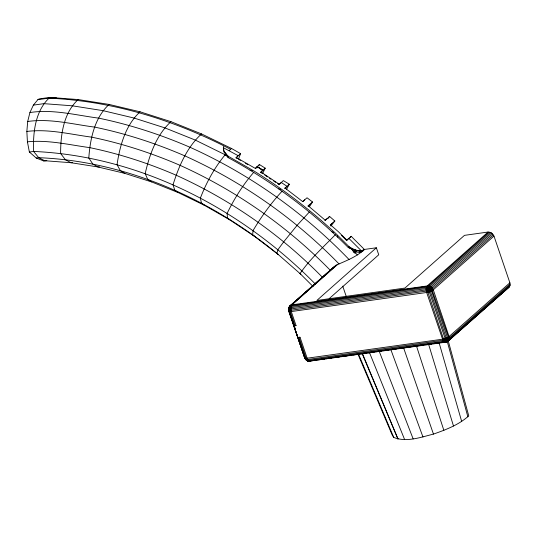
<?xml version="1.0" encoding="UTF-8"?>
<svg xmlns="http://www.w3.org/2000/svg" width="537" height="537" viewBox="0 0 537 537"><rect width="100%" height="100%" fill="white"/><g stroke="black" fill="none" stroke-linecap="round" stroke-linejoin="round"><path stroke-width="0.81" d="M336.048 265.224L290.087 305.754L288.671 308.11L288.725 311.051L304.761 358.152L307.741 360.998L310.446 361.247C308.137 361.656 305.593 360.354 304.821 358.085L288.926 311.386L289.396 307.11L290.967 305.144L336.048 265.224C345.902 260.841 356.454 257.008 364.388 249.45L376.356 247.772L378.739 254.78L329.241 298.592M308.997 361.233L445.824 342.176L448.422 340.874L449.456 337.753L433.292 289.819L431.923 287.57L428.573 285.758L292.021 304.828C290.269 304.821 287.832 307.721 290.839 307.654L426.217 288.584L427.452 290.933L444.475 341.841L445.824 342.176L448.422 340.874L509.11 287.147L510.103 285.221L509.882 282.804L493.986 236.099L491.603 232.977L488.099 232.031L464.458 235.36L404.932 288.054L316.83 300.465L376.356 247.772M337.605 264.466L292.021 304.828L290.678 307.761L291.282 311.561L296.048 325.57L293.9 325.878L297.874 337.551L298.988 337.337L306.144 358.354L306.11 359.709L308.184 361.119L310.446 361.247M493.986 236.099L433.292 289.819L430.385 291.457L426.66 292.49L291.282 311.561L288.799 310.95L288.476 309.426L289.396 307.11L288.671 308.11L290.799 308.95L291.067 306.486L426.452 287.416L429.768 286.08L490.462 232.36M323.791 276.092L290.208 306.043L291.47 305.519L426.855 286.449L428.573 285.758L429.828 287.08L431.547 290.933L447.449 337.639L448.113 340.794L445.804 342.123L444.368 341.894L442.562 339.196L426.66 292.49L426.177 289.879L426.452 287.416L427.405 285.758L488.099 232.031M308.184 361.119L445.764 341.74L448.422 340.874L449.456 337.753L510.15 284.033M290.799 308.95L426.177 289.879L426.452 287.416L427.479 288.027L429.177 291.504L445.307 338.907L445.824 342.176L447.543 341.485L467.566 323.764M46.813 160.63L43.504 160.878L36.248 158.032L29.374 152.031L27.421 141.828L26.85 131.451L27.696 121.496L29.911 112.548L33.368 105.131L37.858 99.674L39.114 98.915L49.827 97.405L78.167 99.567L109.092 104.433L140.09 111.817L170.967 121.671L201.529 133.921L231.568 148.494L240.516 153.616L238.542 159.147M446.918 341.8L449.013 339.25L448.442 337.082L430.909 286.698L491.603 232.977M295.014 325.657L290.248 311.648L289.946 310.299L290.678 307.761M223.567 146.5L223.459 150.347L224.419 152.575L223.311 147.682L238.18 155.683L236.045 157.851L237.495 158.684M493.429 234.911L432.735 288.631L427.452 290.933L290.947 310.279L289.946 310.299L288.476 309.426L290.087 305.754M288.671 308.11L289.336 306.761M223.459 150.347L223.419 150.038M448.086 340.062L444.327 341.143L443.052 340.337L443.75 338.968L446.422 338.585L447.851 339.129L449.456 337.753L448.442 337.082L442.562 339.196L304.989 358.508L306.11 359.709L446.75 339.72L447.851 339.129L448.442 337.082L509.882 282.804M255.437 168.195L259.452 164.463L258.753 165.96M289.946 310.299L288.926 311.386L288.631 310.748L288.926 311.386L290.248 311.648L290.947 310.279L290.195 309.01L289.168 309.943L289.248 311.212L295.538 329.49M225.157 155.576L225.862 153.548L224.191 152.025M289.094 307.688L289.45 306.62L309.278 289.067M341.525 235.428L346.58 240.455L348.842 238.374L361.226 250.678C356.669 251.591 352.353 249.282 348.285 247.564C312.977 211.826 272.199 181.56 228.084 157.563L226.01 154.871L226.272 154.126L225.862 153.548M228.084 157.563L228.487 156.415L226.272 154.126L226.943 156.045M236.045 157.851L240.516 153.616M426.177 289.879L431.526 287.879L432.735 288.631L432.54 290.376L430.231 291.027L428.566 290.309L429.211 288.57L427.405 285.758M448.113 340.794L449.409 338.941L510.103 285.221M289.389 308.647L291.47 305.519L290.967 305.144L289.201 306.889M427.989 289.128L428.66 287.496L430.896 286.825L431.923 287.57L492.617 233.843M431.983 289.107L430.385 291.457L427.452 290.933M262.754 173.74L260.714 172.384L265.224 168.175L259.431 164.53M262.694 173.357L265.224 168.175M279.052 184.594L283.348 180.58L289.322 184.225L284.791 188.42L286.986 186.285L281.247 182.459L279.052 184.594L277.696 183.694M313.044 286.483L300.049 273.561C309.862 259.156 323.2 247.221 335.35 234.709M286.577 189.259L289.322 184.225M307.063 360.562L443.669 341.257L444.327 341.143L446.422 338.585L448.442 337.082M284.986 188.037L302.707 201.597L307.03 197.77L312.547 201.986L307.99 206.168L310.211 204.053M309.426 206.738L312.547 201.986M354.178 252.148L355.138 250.806M330.866 226.104L334.833 221.016L329.57 216.418L324.999 220.579L327.241 218.485M328.12 218.358L329.57 216.418M225.627 154.253L224.594 152.005L225.627 154.253L225.278 154.622C214.565 167.537 206.416 182.446 200.388 198.072L201.442 203.107L204.235 205.208L229.708 219.808L254.39 236.24L278.139 254.41L276.917 253.357C209.638 198.589 126.128 161.214 38.718 157.683L36.248 158.032M354.749 252.907L355.783 251.645M253.786 172.29C243.039 184.654 234.273 198.663 227.111 213.377L227.453 218.009L229.708 219.808M49.827 97.405C35.167 110.649 32.891 132.706 33.596 151.441L38.718 157.683L44.631 160.717L71.005 162.718L97.862 166.947L124.785 173.357L151.609 181.915L178.143 192.555L204.235 205.208M346.58 240.455L351.178 236.314L364.388 249.45C361.683 253.484 356.112 252.497 352.359 250.692M350.124 237.529L351.178 236.314M316.098 283.033L334.632 266.318M348.285 247.564L349.057 246.691C353.447 249.262 359.495 252.659 364.388 249.45M357.803 353.782L392.07 434.681L393.722 437.42C406.529 442.575 420.766 437.246 433.46 434.097C445.918 429.707 458.86 424.874 468.747 415.846L448.22 340.807M351.701 249.067L352.205 248.503L352.769 249.463M282.12 191.152C271.017 203.201 261.405 216.572 253.014 230.621L252.665 234.797L254.39 236.24M353.353 252.377L354.433 251.182M354.876 250.242L355.252 249.826L355.615 250.39M354.581 252.672L355.662 251.477M354.863 253.081L356.487 251.289M357.864 250.839L358.26 250.839M359.233 252.296L360.616 250.792L361.354 251.913L362.743 250.403M309.366 212.001L297.115 225.325L283.744 241.784L277.924 249.685L276.917 253.357L300.78 274.199L300.049 273.561M229.245 150.555L231.568 148.494M260.714 172.384L262.895 170.236L257.116 166.53M303.036 201.422L304.701 199.831M288.476 309.426L288.799 310.95L288.866 308.339L289.168 309.943M330.248 225.171L332.497 223.077M334.833 221.016L330.503 224.842L338.424 231.756L346.855 240.14M311.138 287.423L313.615 285.228M489.267 232.038L428.573 285.758L428.13 286.617L426.855 286.449L427.479 288.027L426.365 288.644M452.114 336.813L453.369 335.706M475.265 316.327L476.52 315.219M494.04 299.706L495.913 298.048M509.747 286.281L449.006 340.015M468.814 322.656L486.334 307.151M487.589 306.036L509.11 287.147M325.039 274.991L333.772 267.305M289.899 307.406L291.067 306.486L290.208 306.043L292.021 304.828M431.923 287.57L430.231 291.027L446.422 338.585L447.006 341.384L445.663 341.035M449.409 338.941L447.851 339.129M445.307 338.907L447.415 338.062M445.106 342.21L445.764 341.74M201.529 133.921C186.936 147.225 178.841 166.262 173.021 184.788L174.793 190.179L178.143 192.555M170.967 121.671C156.381 134.995 149.501 154.797 145.178 173.626L147.688 179.311L151.609 181.915M140.09 111.817C125.51 125.161 119.879 145.675 117.046 164.651L120.301 170.571L124.785 173.357M109.092 104.433C94.505 117.778 90.176 138.942 88.8 157.925L92.8 164.027L97.862 166.947L99.513 166.819M78.167 99.567C63.574 112.898 60.594 134.633 60.621 153.488L65.373 159.704L71.005 162.718L72.542 162.617M427.479 288.027L428.66 287.496L430.419 288.147M37.858 99.674L48.572 98.164L56.539 97.929M33.368 105.131L43.866 103.654L72.22 105.802L103.077 110.662L134.008 118.033L164.819 127.86L195.307 140.083L227.775 156.052M29.911 112.548C52.787 108.957 75.939 115.2 98.586 118.12C130.001 124.611 160.583 134.532 190.011 147.279C249.577 174.075 303.754 212.511 349.057 259.532M27.696 121.496C50.028 118.247 72.616 124.262 94.713 127.121C125.685 133.532 155.837 143.305 184.849 155.871C242.415 181.828 295.021 218.68 339.048 263.949M26.85 131.451C48.471 128.679 70.3 134.344 91.686 137.15C122.067 143.439 151.656 153.032 180.123 165.362C236.105 190.615 287.349 226.332 330.275 270.272M27.421 141.828C48.202 139.694 69.132 144.829 89.672 147.621C119.368 153.763 148.286 163.141 176.102 175.19C230.574 199.777 280.482 234.474 322.307 277.179M29.374 152.031L33.596 151.441C140.305 156.072 241.059 208.712 315.273 283.959M43.504 160.878L46.216 160.617M293.9 325.878L296.048 325.57M297.874 337.551L300.022 337.249L307.177 358.266L308.782 360.951L309.721 361.28L308.285 360.327M311.104 360.871L312.762 360.636M315.253 360.287L316.917 360.052M318.575 359.817L321.072 359.468M322.73 359.233L324.395 358.998M326.053 358.763L328.543 358.414M330.208 358.179L331.866 357.944M333.531 357.709L336.021 357.36M337.679 357.125L339.344 356.89M341.002 356.655L343.492 356.306M345.157 356.071L347.647 355.722M349.312 355.487L350.97 355.252M353.46 354.903L355.125 354.668M356.783 354.433L358.447 354.198M360.938 353.849L362.596 353.614M364.261 353.38L366.751 353.031M368.409 352.796L370.074 352.561M371.732 352.332L374.229 351.977M375.887 351.742L377.545 351.513M379.209 351.279L381.7 350.923M383.364 350.695L385.855 350.339M387.513 350.104L389.177 349.876M390.835 349.641L393.326 349.285M394.99 349.057L396.648 348.822M398.313 348.587L400.803 348.238M402.461 348.003L404.958 347.647M406.616 347.419L408.281 347.184M409.939 346.949L412.429 346.6M414.094 346.365L415.752 346.13M417.417 345.895L419.907 345.546M421.565 345.311L423.23 345.076M425.72 344.727L427.378 344.492M429.043 344.257L431.533 343.908M433.198 343.673L434.856 343.438M436.514 343.203L439.011 342.854M440.669 342.619L442.334 342.384M443.992 342.15L446.482 341.8M298.988 337.337L300.022 337.249M308.782 360.951L307.688 360.387L307.667 359.407L304.627 357.756L288.859 310.614M48.572 98.164C112.159 100.855 174.27 119.905 230.487 149.279M306.144 358.354L307.688 360.387L306.11 359.709C303.204 355.783 306.567 361.656 308.768 360.877M250.014 170.128L252.276 170.759M428.566 290.309L426.834 289.765L426.331 291.215L427.855 292.269L430.231 291.027L429.211 288.57M278.461 188.715L280.683 189.494M225.278 154.622L226.057 154.918M256.914 166.725L263.076 170.061M332 231.783L333.396 232.481M236.186 157.442L255.122 168.289L258.572 167.363L262.559 170.565M238.952 159.516L240.408 160.348M245.496 163.268L247.671 164.517M228.487 156.415L254.256 171.175A432.762 344.177 48.5 0 1 336.102 233.81L349.057 246.691L349.889 248.248M443.75 338.968L445.509 340.075M430.896 286.825L429.768 286.08L429.828 287.08M260.901 172.001L279.253 184.218M264.788 175.102L267.507 176.908M269.54 178.264L270.903 179.17M273.622 180.976L275.656 182.332M306.298 359.354L306.345 360.025L307.741 360.998L307.486 360.602M443.669 341.257L444.475 341.841M308.225 205.819L325.247 220.244M350.07 247.671L357.38 254.934M304.976 357.944L306.6 360.441L306.345 360.025M337.202 235.884L337.874 237.213M358.488 354.064L393.722 437.42M362.139 353.561L398.004 439.091L362.556 353.89M369.617 352.923L404.629 439.595M379.29 351.493L413.148 438.883M391.023 350.097L422.981 437.011M403.542 347.694L433.46 434.097M342.734 286.134L346.244 296.444M298.189 337.276L305.385 358.615M416.584 346.325L443.864 430.359M428.674 344.532L453.49 426.036M439.239 343.257L461.672 421.424M447.12 340.988L467.868 416.84M305.372 358.541L305.412 359.193"/></g></svg>
